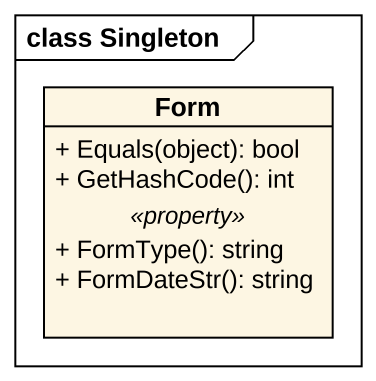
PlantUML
@startuml
mainframe class Singleton
hide circle
hide empty members
skinparam classAttributeIconSize 0
class Form {
  + Equals(object): bool
  + GetHashCode(): int
  .. <<property>> ..
  + FormType(): string
  + FormDateStr(): string
}
@enduml
